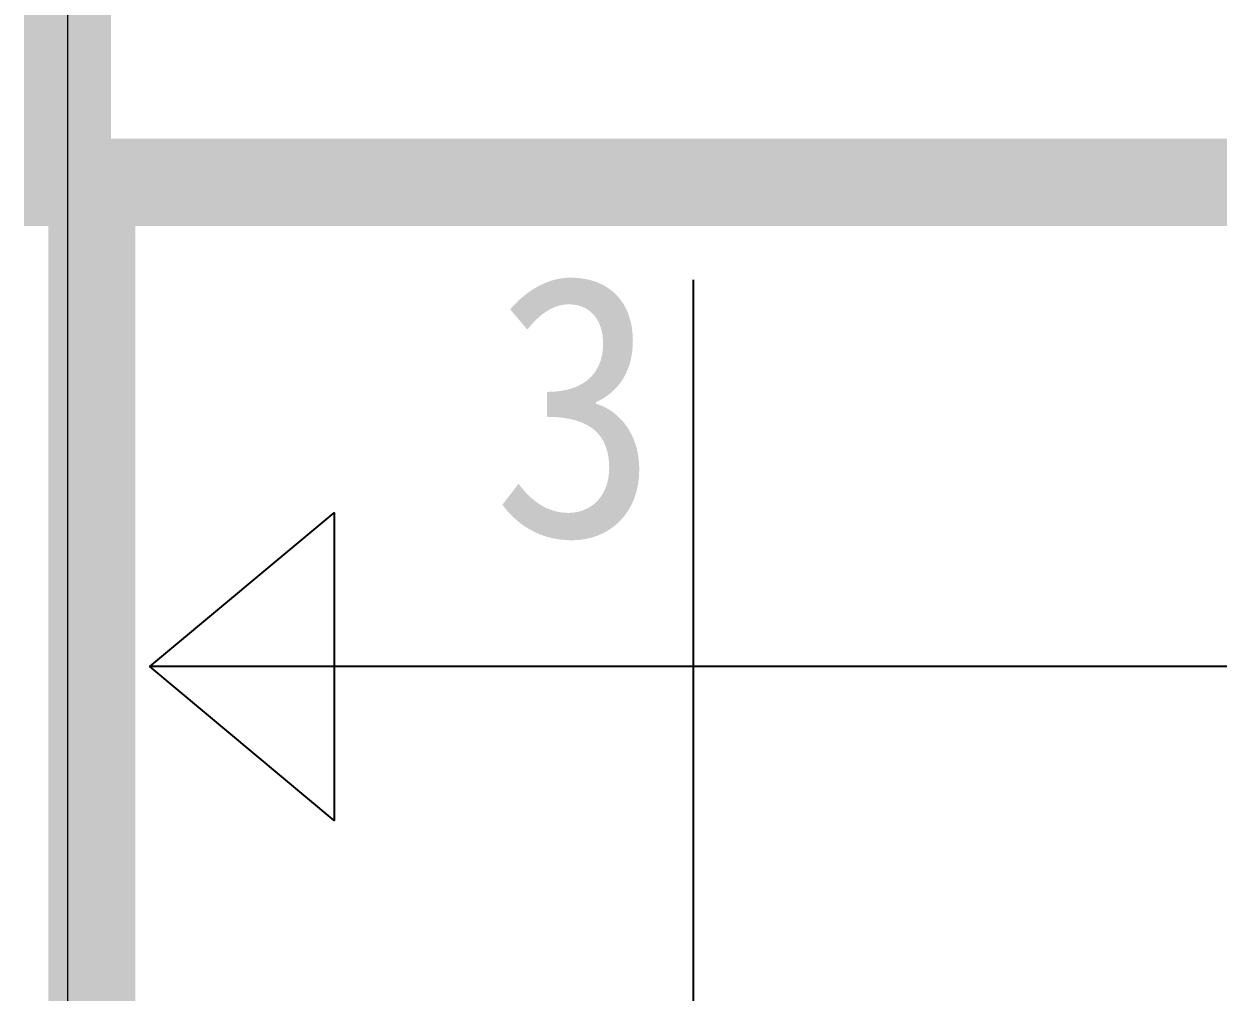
# Model space of a CAD drawing. Header units: millimetres. Extents: x 4003075 to 5615882, y 1445368 to 2591247.
# Drawn here: x 5410325 to 5417174, y 2406424 to 2411976 of the extents above; entities that cross this region are included whole.
import ezdxf

# ---------------------------------------------------------------- set-up
doc = ezdxf.new("R2010")
doc.units = ezdxf.units.MM
doc.layers.add('1.검수라인', color=3, linetype='Continuous')
doc.layers.add('A_Text', color=3, linetype='Continuous')
doc.layers.add('1.검수박스', color=2, linetype='Continuous', lineweight=25)
doc.layers.add('XR-평면도$0$A-CNTL', color=9, linetype='Continuous', lineweight=15)
doc.styles.add('돋움', font='')
doc.styles.get('돋움').set_extended_font_data('DotumChe')

# ---------------------------------------------------------------- blocks, each defined once
blk = doc.blocks.new('XR-평면도$0$중심선(210216)')
at = {"layer": 'XR-평면도$0$A-CNTL', "ltscale": 300}
blk.add_lwpolyline([(88000, 206000), (88000, -10000)], dxfattribs=at)

msp = doc.modelspace()

# ---------------------------------------------------------------- linework, layer by layer
at = {"layer": '1.검수라인'}
for points in [[(5414163.2, 2410509.1), (5414163.2, 2400609.1), (5413281, 2401666.5), (5415045.3, 2401666.5), (5414163.2, 2400609.1)], [(5420946.8, 2408290.2), (5411046.8, 2408290.2), (5412104.2, 2409172.3), (5412104.2, 2407408.1), (5411046.8, 2408290.2)]]:
    msp.add_lwpolyline(points, dxfattribs=at)
at = {"layer": '1.검수박스', "const_width": 500}
msp.add_lwpolyline([(5410575, 2416367.6), (5410575, 2411067.6), (5421575, 2411067.6)], dxfattribs=at)
msp.add_lwpolyline([(5421575, 2411067.6), (5410715, 2411067.6), (5410715, 2399798), (5421575, 2399798)], close=True, dxfattribs=at)

# ---------------------------------------------------------------- block references
at = {"layer": 'XR-평면도$0$A-CNTL'}
msp.add_blockref('XR-평면도$0$중심선(210216)', (5322575, 2339367.6), dxfattribs=at)

# ---------------------------------------------------------------- texts
at = {"layer": 'A_Text', "style": '돋움'}
msp.add_text('3', height=1500, dxfattribs=at).set_placement((5413007.2, 2409039.3))

doc.saveas('drawing.dxf')
